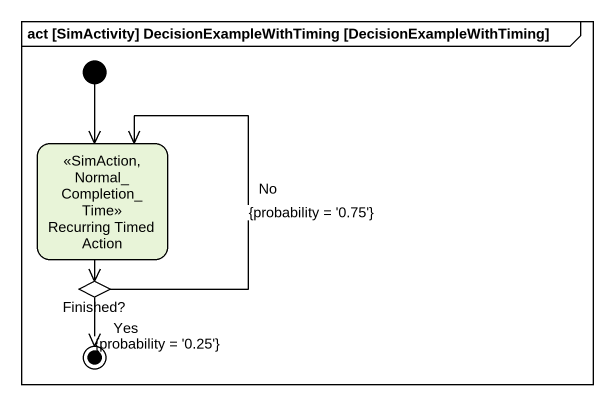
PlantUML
@startuml
mainframe act [SimActivity] DecisionExampleWithTiming [DecisionExampleWithTiming]
hide empty description
state "Recurring Timed Action" as Recurring_Timed_Action <<SimAction, Normal_Completion_Time>>
state "Finished?" as Finished <<choice>>
[*] --> Recurring_Timed_Action
Recurring_Timed_Action --> Finished
Finished -up-> Recurring_Timed_Action : No\n{probability = '0.75'}
Finished --> [*] : Yes\n{probability = '0.25'}
@enduml
